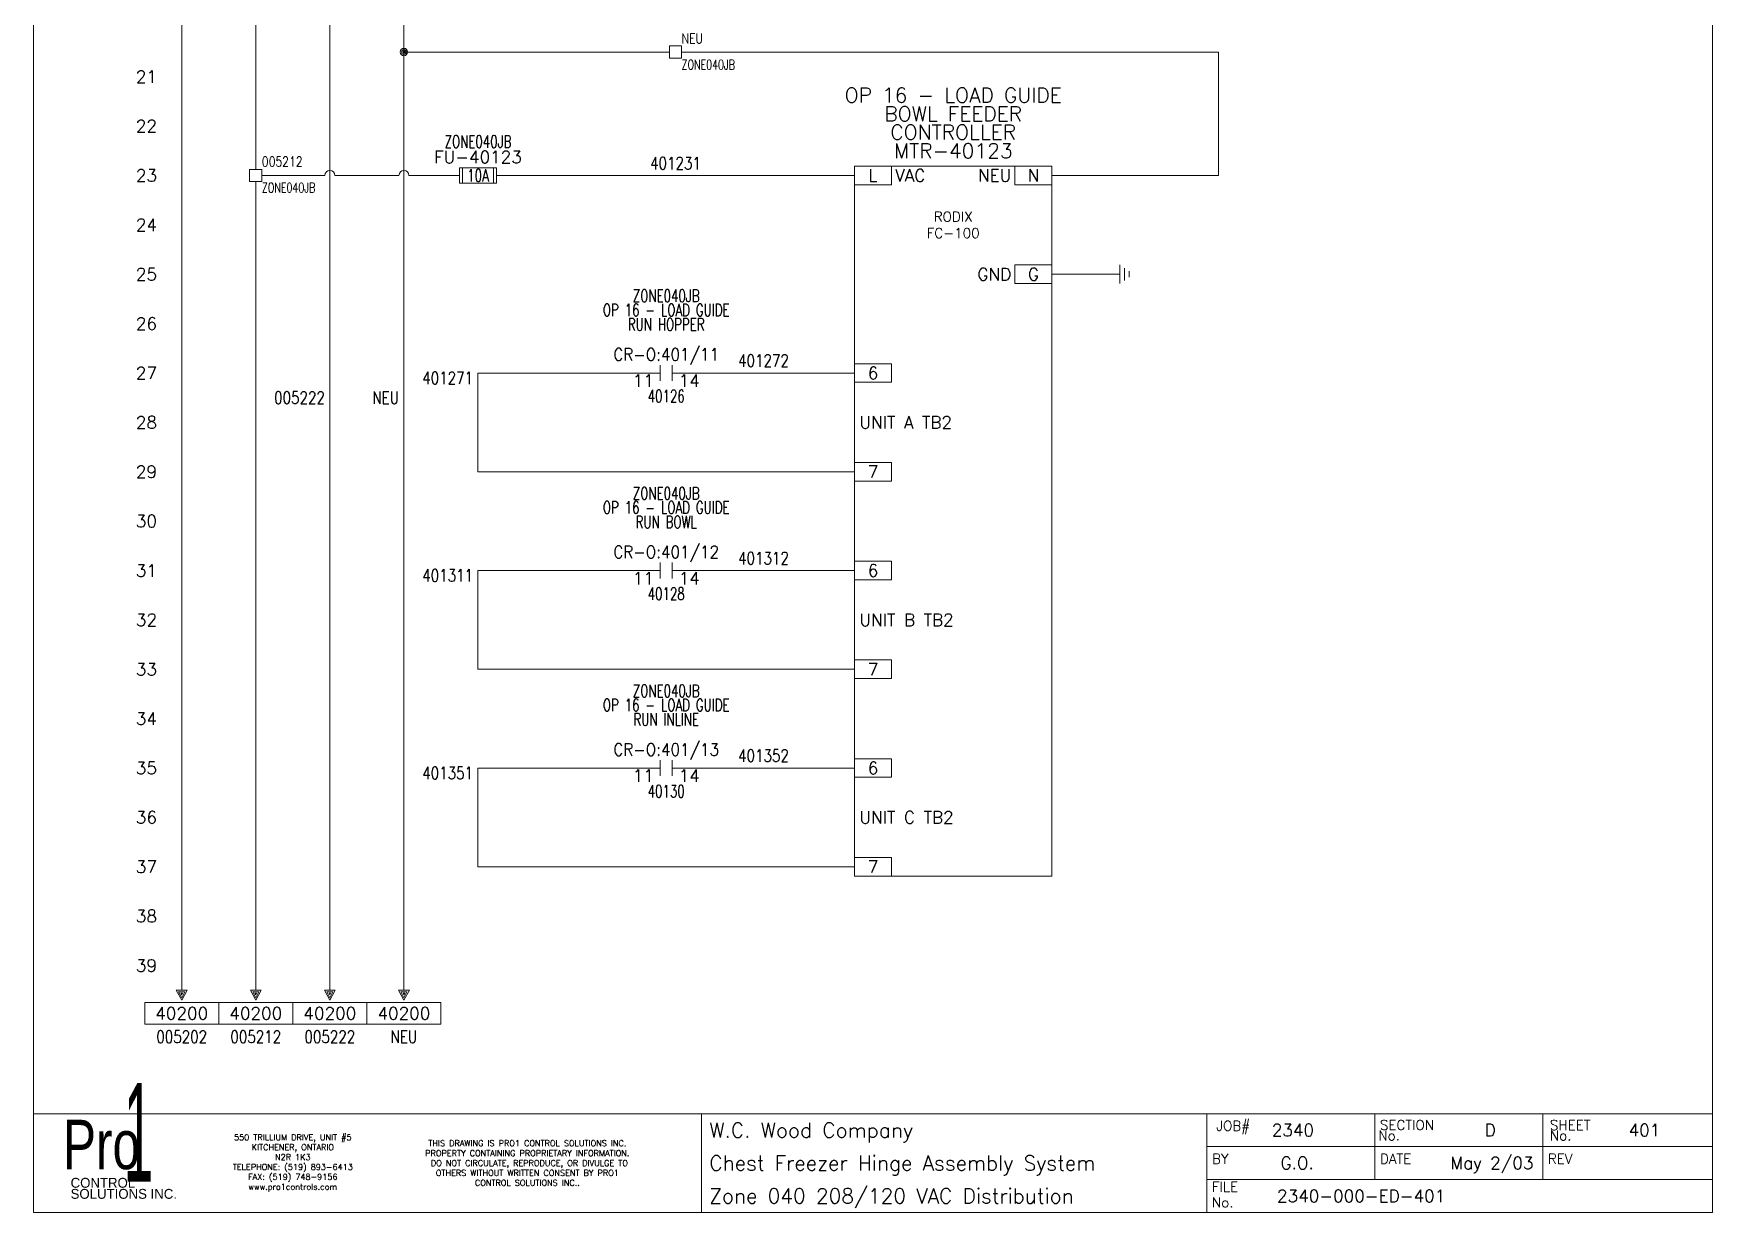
# Model space of a CAD drawing. Header units: inches. Extents: x 0 to 17, y 0 to 23.
# Drawn here: x 0 to 17, y 0 to 11.94 of the extents above; entities that cross this region are included whole.
import ezdxf
from ezdxf.enums import TextEntityAlignment as Align

# ---------------------------------------------------------------- set-up
doc = ezdxf.new("R2010")
doc.units = ezdxf.units.IN
doc.header["$MEASUREMENT"] = 0
doc.layers.get('0').update_dxf_attribs({"lineweight": 5})
for name, color, linetype, lineweight in [('_MULTI_WIRE', 9, 'Continuous', 5), ('BOARDER', 5, 'Continuous', 5), ('DESC', 1, 'Continuous', 5), ('DESCCHILD', 1, 'Continuous', 5), ('LOC', 252, 'Continuous', 5), ('MISC', 2, 'Continuous', 5), ('SYMS', 7, 'Continuous', 5), ('TAGS', 2, 'Continuous', 5), ('TERMS', 2, 'Continuous', 5), ('Title_Block_Info', 2, 'Continuous', 5), ('WIRENO', 1, 'Continuous', 5), ('WIRES', 7, 'Continuous', 5), ('XREF', 1, 'Continuous', 5), ('XREFCHILD', 1, 'Continuous', 5)]:
    doc.layers.add(name, color=color, linetype=linetype, lineweight=lineweight)
doc.styles.add('SIVAN', font='sivan.TTF', dxfattribs={"height": 1})
doc.styles.add('STACCO', font='STAC222N.TTF', dxfattribs={"height": 1})
doc.styles.get("Standard").update_dxf_attribs({"font": 'romans.shx'})
doc.styles.add('WD', font='romans.shx')

# ---------------------------------------------------------------- blocks, each defined once
blk = doc.blocks.new('WD_WNV')
at = {"linetype": 'Continuous', "style": 'WD', "width": 0.8}
blk.add_attdef('WIRENO', text='', height=0.125, dxfattribs=at).set_placement((-0.05, 0), align=Align.MIDDLE_RIGHT)
blk = doc.blocks.new('HMISC_CAT1_RODIX_FC100')
for p, q in [((-1, 0.094), (-0.625, 0.094)), ((-1, -0.094), (-1, 0.094)), ((-0.625, 0.094), (-0.625, -0.094)), ((0.625, 0.094), (1, 0.094)), ((0.625, -0.094), (0.625, 0.094)), ((1, 0.094), (1, -0.094)), ((-0.625, -0.094), (-1, -0.094)), ((1, -0.094), (0.625, -0.094)), ((-1, -1.094), (-1, -0.906)), ((0.625, -0.906), (1, -0.906)), ((0.625, -1.094), (0.625, -0.906)), ((1, -0.906), (1, -1.094)), ((1, -1.094), (0.625, -1.094)), ((-1, -1.906), (-0.625, -1.906)), ((-1, -2.094), (-1, -1.906)), ((-0.625, -1.906), (-0.625, -2.094)), ((1, -1.906), (1, -2.094)), ((-0.625, -2.094), (-1, -2.094)), ((-1, -2.906), (-0.625, -2.906)), ((-1, -3.094), (-1, -2.906)), ((-0.625, -2.906), (-0.625, -3.094)), ((1, -2.906), (1, -3.094)), ((-0.625, -3.094), (-1, -3.094)), ((-1, -3.906), (-0.625, -3.906)), ((-1, -4.094), (-1, -3.906)), ((-0.625, -3.906), (-0.625, -4.094)), ((-0.625, -4.094), (-1, -4.094)), ((-1, -4.906), (-0.625, -4.906)), ((-1, -5.094), (-1, -4.906)), ((-0.625, -4.906), (-0.625, -5.094)), ((-0.625, -5.094), (-1, -5.094)), ((-1, -5.906), (-0.625, -5.906)), ((-1, -6.094), (-1, -5.906)), ((-0.625, -5.906), (-0.625, -6.094)), ((1, -5.906), (1, -6.094)), ((-0.625, -6.094), (-1, -6.094)), ((-1, -6.906), (-0.625, -6.906)), ((-1, -7.094), (-1, -6.906)), ((-0.625, -6.906), (-0.625, -7.094)), ((1, -6.906), (1, -7.094)), ((-0.625, -7.094), (-1, -7.094))]:
    blk.add_line(p, q)
at = {"linetype": 'Continuous'}
blk.add_lwpolyline([(-1, 0.094), (1, 0.094), (1, -7.094), (-1, -7.094)], close=True, dxfattribs=at)
at = {"linetype": 'Continuous', "insert": (0, -0.5), "char_height": 0.1, "width": 0.25, "attachment_point": 5}
blk.add_mtext('RODIX\\PFC-100', dxfattribs=at)
at = {"style": 'WD'}
for tag, p in [('LOC', (0, 0.925)), ('DESC1', (0, 0.738)), ('DESC2', (0, 0.55)), ('DESC3', (0, 0.363)), ('TAG1', (0, 0.175))]:
    blk.add_attdef(tag, text='', height=0.15, dxfattribs=at).set_placement(p, align=Align.CENTER)
at = {"linetype": 'Continuous', "style": 'WD'}
for tag, p in [('TERM01', (-0.812, 0)), ('TERM02', (0.812, 0)), ('TERM04', (0.812, -1)), ('TERM05', (-0.812, -2)), ('TERM07', (-0.812, -3)), ('TERM09', (-0.812, -4)), ('TERM11', (-0.812, -5)), ('TERM13', (-0.812, -6)), ('TERM15', (-0.812, -7))]:
    blk.add_attdef(tag, text='', height=0.125, dxfattribs=at).set_placement(p, align=Align.MIDDLE_CENTER)
at = {"style": 'WD', "flags": 1}
for tag, p, height in [('X4TERM01', (-1, 0), 0.005), ('X1TERM02', (1, 0), 0.005), ('FAMILY', (0.6, -0.363), 0.0125), ('MFG', (0.6, -0.441), 0.0125), ('ASSYCODE', (0.6, -0.597), 0.0125), ('X1TERM04', (1, -1), 0.005), ('X4TERM05', (-1, -2), 0.005), ('X4TERM07', (-1, -3), 0.005), ('X4TERM09', (-1, -4), 0.005), ('X4TERM11', (-1, -5), 0.005), ('X4TERM13', (-1, -6), 0.005), ('X4TERM15', (-1, -7), 0.005)]:
    blk.add_attdef(tag, p, '', height=height, dxfattribs=at)
at = {"linetype": 'Continuous', "style": 'WD'}
for tag, p in [('DESCTERM01', (-0.587, 0)), ('DESCTERM05', (-0.95, -2.5)), ('DESCTERM07', (-0.587, -3)), ('DESCTERM09', (-0.95, -4.5)), ('DESCTERM11', (-0.587, -5)), ('DESCTERM13', (-0.95, -6.5)), ('DESCTERM15', (-0.587, -7))]:
    blk.add_attdef(tag, text='', height=0.125, dxfattribs=at).set_placement(p, align=Align.MIDDLE_LEFT)
for tag, p in [('DESCTERM02', (0.587, 0)), ('DESCTERM04', (0.587, -1))]:
    blk.add_attdef(tag, text='', height=0.125, dxfattribs=at).set_placement(p, align=Align.MIDDLE_RIGHT)
at = {"style": 'WD', "flags": 1}
blk.add_attdef('CAT', text='', height=0.156, dxfattribs=at).set_placement((0.05, -1.587), align=Align.CENTER)
blk = doc.blocks.new('HFU1')
for p, q in [((-0.188, -0.078), (-0.188, 0.078)), ((-0.188, 0.078), (0.188, 0.078)), ((-0.156, 0.078), (-0.156, -0.078)), ((0.156, 0.078), (0.156, -0.078)), ((0.188, 0.078), (0.188, -0.078)), ((0.188, -0.078), (-0.188, -0.078))]:
    blk.add_line(p, q)
at = {"style": 'WD', "width": 0.7}
for tag, p in [('INST', (0, 0.451)), ('LOC', (0, 0.281))]:
    blk.add_attdef(tag, text='', height=0.125, dxfattribs=at).set_placement(p, align=Align.CENTER)
at = {"style": 'WD'}
blk.add_attdef('TAG1', text='', height=0.125, dxfattribs=at).set_placement((0, 0.125), align=Align.CENTER)
at = {"linetype": 'Continuous', "style": 'WD', "flags": 9}
for tag, p in [('ASSYCODE', (0.157, 0.251)), ('MFG', (0.156, 0.083)), ('CAT', (0.156, 0.102))]:
    blk.add_attdef(tag, text='', height=0.01, dxfattribs=at).set_placement(p, align=Align.CENTER)
at = {"style": 'WD', "width": 0.7}
blk.add_attdef('RATING1', text='', height=0.125, dxfattribs=at).set_placement((0, 0), align=Align.MIDDLE_CENTER)
at = {"style": 'WD'}
for tag, p, flags in [('X4TERM01', (-0.188, 0), 1), ('FAMILY', (0.129, 0.108), 9), ('X1TERM02', (0.188, 0), 1)]:
    blk.add_attdef(tag, p, '', height=0.01, dxfattribs=dict(at, flags=flags))
for tag, p in [('X2LINK', (0, 0.109)), ('X8LINK', (0, -0.109))]:
    blk.add_attdef(tag, p, '', height=0.01, dxfattribs=at)
at = {"linetype": 'Continuous', "style": 'WD', "flags": 8}
blk.add_attdef('TERM01', text='', height=0.125, dxfattribs=at).set_placement((-0.25, -0.031), align=Align.TOP_RIGHT)
blk.add_attdef('TERM02', text='', height=0.125, dxfattribs=at).set_placement((0.25, -0.031), align=Align.TOP_LEFT)
blk = doc.blocks.new('HGND2')
for p, q in [((0, 0.09375), (0, -0.09375)), ((0.046875, 0.0625), (0.046875, -0.0625)), ((0.09375, 0.03125), (0.09375, -0.03125))]:
    blk.add_line(p, q)
at = {"style": 'WD', "flags": 1}
blk.add_attdef('X4TERM01', (0, 0), '', height=0.01, dxfattribs=at)
blk = doc.blocks.new('WDDOT')
for radius in [0.0375, 0.0234, 0.0116]:
    blk.add_circle((0, 0), radius)
blk = doc.blocks.new('HCR21')
at = {"linetype": 'Continuous'}
for p, q in [((-0.062, 0.08), (-0.062, -0.08)), ((0.062, 0.08), (0.062, -0.08))]:
    blk.add_line(p, q, dxfattribs=at)
at = {"style": 'WD'}
for tag, width, p in [('DESC1', 0.7, (0, 0.576)), ('LOC', 0.7, (0, 0.719)), ('DESC2', 0.7, (0, 0.429)), ('DESC3', 0.7, (0, 0.281)), ('TAG2', 0.9, (0, 0.125)), ('XREF', 0.7, (0, -0.297)), ('INST', 0.7, (0, -0.438))]:
    blk.add_attdef(tag, text='', height=0.125, dxfattribs=dict(at, width=width)).set_placement(p, align=Align.CENTER)
for tag, p, flags in [('X4TERM01', (-0.062, 0), 1), ('X1TERM02', (0.062, 0), 1), ('FAMILY', (0.097, 0.053), 9), ('CONTACT', (0.097, 0.036), 1)]:
    blk.add_attdef(tag, p, '', height=0.01, dxfattribs=dict(at, flags=flags))
for tag, p in [('X2LINK', (0, 0.125)), ('X8LINK', (0, -0.125))]:
    blk.add_attdef(tag, p, '', height=0.01, dxfattribs=at)
at = {"linetype": 'Continuous', "style": 'WD', "flags": 8}
blk.add_attdef('TERM01', text='', height=0.125, dxfattribs=at).set_placement((-0.125, -0.016), align=Align.TOP_RIGHT)
blk.add_attdef('TERM02', text='', height=0.125, dxfattribs=at).set_placement((0.125, -0.016), align=Align.TOP_LEFT)
blk = doc.blocks.new('WD_WNH')
at = {"linetype": 'Continuous', "style": 'WD', "width": 0.8}
blk.add_attdef('WIRENO', text='', height=0.125, dxfattribs=at).set_placement((0, 0.0625), align=Align.CENTER)
blk = doc.blocks.new('HA2S4')
for p, q in [((-0.055, 0), (0.055, 0)), ((0, -0.102), (-0.055, 0)), ((0.055, 0), (0, -0.102)), ((0.375, -0.125), (-0.375, -0.125)), ((-0.375, -0.125), (-0.375, -0.344)), ((-0.031, -0.016), (0, -0.078)), ((0.031, -0.016), (-0.031, -0.016)), ((-0.008, -0.031), (0, -0.047)), ((0.008, -0.031), (-0.008, -0.031)), ((0, -0.078), (0.031, -0.016)), ((0, -0.047), (0.008, -0.031)), ((0.375, -0.344), (0.375, -0.125)), ((-0.375, -0.344), (0.375, -0.344))]:
    blk.add_line(p, q)
at = {"style": 'WD', "flags": 1}
for tag, p in [('X2TERM01', (0, 0)), ('SIGCODE', (0.088, -0.059))]:
    blk.add_attdef(tag, p, '', height=0.01, dxfattribs=at)
at = {"style": 'WD'}
blk.add_attdef('XREF', text='', height=0.125, dxfattribs=at).set_placement((0, -0.297), align=Align.CENTER)
at = {"style": 'WD', "width": 0.8, "flags": 8}
for tag, p in [('WIRENO', (0, -0.409)), ('DESC1', (0, -0.597))]:
    blk.add_attdef(tag, text='', height=0.125, dxfattribs=at).set_placement(p, align=Align.TOP_CENTER)
blk = doc.blocks.new('TB_P')
at = {"color": 5}
blk.add_line((6.764, 0), (6.764, 1), dxfattribs=at)
at = {"color": 5, "linetype": 'Continuous'}
blk.add_line((15.283, 1), (15.283, 0.667), dxfattribs=at)
blk.add_lwpolyline([(0, 0), (17, 0), (17, 23), (0, 23)], close=True, dxfattribs=at)
at = {"layer": 'BOARDER', "linetype": 'Continuous'}
for p, q in [((0, 1), (17, 1)), ((0, 1), (0, 0)), ((11.882, 1), (11.882, 0.667)), ((11.882, 1), (11.882, 0)), ((11.882, 1), (11.882, 0)), ((11.882, 1), (11.882, 0)), ((13.583, 1), (13.583, 0.667)), ((11.882, 0.667), (17, 0.667)), ((13.583, 0.667), (13.583, 0.333)), ((15.283, 0.667), (15.283, 0.333)), ((11.882, 0.333), (17, 0.333))]:
    blk.add_line(p, q, dxfattribs=at)
at = {"color": 5, "char_height": 0.06, "attachment_point": 5, "style": 'WD'}
for s, insert, width in [('550 TRILLIUM DRIVE, UNIT #5\\PKITCHENER, ONTARIO\\PN2R 1K3\\PTELEPHONE: (519) 893-6413\\PFAX: (519) 748-9156\\Pwww.pro1controls.com', (2.625, 0.5), 1.804), ('THIS DRAWING IS PRO1 CONTROL SOLUTIONS INC. PROPERTY CONTAINING PROPRIETARY INFORMATION.  DO NOT CIRCULATE, REPRODUCE, OR DIVULGE TO OTHERS WITHOUT WRITTEN CONSENT BY PRO1 CONTROL SOLUTIONS INC..', (5, 0.5), 2.264)]:
    blk.add_mtext(s, dxfattribs=dict(at, insert=insert, width=width))
at = {"color": 2, "linetype": 'Continuous', "style": 'WD', "flags": 1}
for tag, p in [('REV1_NO', (1.734, 3.29)), ('REV1_BY', (7.303, 3.29)), ('REV1_DATE', (9.562, 3.29)), ('REV2_NO', (1.734, 3.04)), ('REV2_BY', (7.303, 3.04)), ('REV2_DATE', (9.562, 3.04)), ('REV3_NO', (1.734, 2.79)), ('REV3_BY', (7.303, 2.79)), ('REV3_DATE', (9.562, 2.79)), ('REV4_NO', (1.734, 2.54)), ('REV4_BY', (7.303, 2.54)), ('REV4_DATE', (9.562, 2.54)), ('REV5_NO', (1.734, 2.29)), ('REV5_BY', (7.303, 2.29)), ('REV5_DATE', (9.562, 2.29)), ('REV6_NO', (1.734, 2.04)), ('REV6_BY', (7.303, 2.04)), ('REV6_DATE', (9.562, 2.04)), ('REV7_NO', (1.734, 1.79)), ('REV7_BY', (7.303, 1.79)), ('REV7_DATE', (9.562, 1.79)), ('REV8_NO', (1.734, 1.54)), ('REV8_BY', (7.303, 1.54)), ('REV8_DATE', (9.562, 1.54)), ('REV9_NO', (1.734, 1.29)), ('REV9_BY', (7.303, 1.29)), ('REV9_DATE', (9.562, 1.29))]:
    blk.add_attdef(tag, text='', height=0.15, dxfattribs=at).set_placement(p, align=Align.MIDDLE_CENTER)
for tag, p in [('REV1_CHANGE', (2.292, 3.29)), ('REV2_CHANGE', (2.292, 3.04)), ('REV3_CHANGE', (2.292, 2.79)), ('REV4_CHANGE', (2.292, 2.54)), ('REV5_CHANGE', (2.292, 2.29)), ('REV6_CHANGE', (2.292, 2.04)), ('REV7_CHANGE', (2.292, 1.79)), ('REV8_CHANGE', (2.292, 1.54)), ('REV9_CHANGE', (2.292, 1.29))]:
    blk.add_attdef(tag, text='', height=0.15, dxfattribs=at).set_placement(p, align=Align.MIDDLE_LEFT)
at = {"layer": 'BOARDER', "lineweight": 0}
for s, height, style, width, p in [('1', 1, 'SIVAN', 0.4, (1.062, 0.812)), ('Pro', 0.5, 'STACCO', 0.75, (0.688, 0.688))]:
    blk.add_text(s, height=height, dxfattribs=dict(at, style=style, width=width)).set_placement(p, align=Align.MIDDLE_CENTER)
at = {"layer": 'BOARDER', "linetype": 'Continuous', "style": 'WD'}
for s, p in [('JOB#', (11.976, 0.827)), ('SECTION', (13.633, 0.835)), ('SHEET', (15.354, 0.834)), ('No.', (13.617, 0.729)), ('No.', (15.354, 0.729)), ('BY', (11.933, 0.493)), ('DATE', (13.634, 0.493)), ('REV', (15.334, 0.493)), ('FILE', (11.932, 0.21)), ('No.', (11.932, 0.052))]:
    blk.add_text(s, height=0.1, dxfattribs=at).set_placement(p)
at = {"layer": 'BOARDER', "lineweight": 0, "style": 'STACCO'}
for s, p in [('CONTROL', (0.375, 0.3)), ('SOLUTIONS INC.', (0.375, 0.188))]:
    blk.add_text(s, height=0.1, dxfattribs=at).set_placement(p, align=Align.MIDDLE_LEFT)
at = {"layer": 'Title_Block_Info', "ltscale": 0.1}
for tag, p in [('CUSTOMER', (6.842, 0.833)), ('JOB DESCRIPTION LINE', (6.842, 0.5)), ('DRAWING DESCRIPTION', (6.842, 0.167))]:
    blk.add_attdef(tag, text='', height=0.15, dxfattribs=at).set_placement(p, align=Align.MIDDLE_LEFT)
at = {"layer": 'Title_Block_Info', "ltscale": 0.1, "style": 'WD'}
for tag, p in [('JOB #', (12.752, 0.833)), ('SEC. NO.', (14.75, 0.833)), ('SHT. NO.', (16.312, 0.833)), ('NAME', (12.795, 0.5)), ('REV', (16.194, 0.5))]:
    blk.add_attdef(tag, text='', height=0.125, dxfattribs=at).set_placement(p, align=Align.MIDDLE_CENTER)
blk.add_attdef('DATE', text='', height=0.125, dxfattribs=at).set_placement((15.188, 0.5), align=Align.MIDDLE_RIGHT)
blk.add_attdef('FILE NUMBER', text='', height=0.125, dxfattribs=at).set_placement((12.591, 0.167), align=Align.MIDDLE_LEFT)
blk = doc.blocks.new('HT0W01')
for p, q in [((-0.062, 0.062), (0.062, 0.062)), ((-0.062, -0.062), (-0.062, 0.062)), ((0.062, 0.062), (0.062, -0.062)), ((0.062, -0.062), (-0.062, -0.062))]:
    blk.add_line(p, q)
at = {"linetype": 'Continuous', "style": 'WD'}
for tag, p, width, flags in [('WIRENO', (0.062, 0.087), 0.8, 8), ('TAGSTRIP', (0.05, -0.297), 0.9, 8), ('CAT', (0.213, -0.406), 0.8, 1)]:
    blk.add_attdef(tag, p, '', height=0.1, dxfattribs=dict(at, width=width, flags=flags))
at = {"style": 'WD', "width": 0.7}
for tag, p in [('INST', (0.062, 0.214)), ('LOC', (0.062, -0.178))]:
    blk.add_attdef(tag, p, '', height=0.1, dxfattribs=at)
at = {"style": 'WD', "flags": 1}
for tag, p, height in [('X4TERM01', (-0.062, 0), 0.01), ('X4TERMDESC01', (-0.055, -0.023), 0.025), ('X2TERMDESC01', (-0.006, 0.029), 0.025), ('X2TERM01', (0, 0.062), 0.01), ('X1TERMDESC01', (0.039, 0.007), 0.025), ('X1TERM01', (0.062, 0), 0.01), ('X8TERM01', (0, -0.062), 0.01), ('X8TERMDESC01', (0, -0.054), 0.025)]:
    blk.add_attdef(tag, p, '', height=height, dxfattribs=at)
at = {"linetype": 'Continuous', "style": 'WD', "width": 0.8, "flags": 1}
blk.add_attdef('MFG', text='', height=0.1, dxfattribs=at).set_placement((0.088, -0.406), align=Align.RIGHT)
at = {"style": 'WD', "width": 0.7, "flags": 1}
blk.add_attdef('ASSYCODE', (0.062, -0.281), '', height=0.01, dxfattribs=at)
blk = doc.blocks.new('VT0W01')
for p, q in [((-0.062, 0.062), (0.062, 0.062)), ((-0.062, -0.062), (-0.062, 0.062)), ((0.062, 0.062), (0.062, -0.062)), ((0.062, -0.062), (-0.062, -0.062))]:
    blk.add_line(p, q)
at = {"linetype": 'Continuous', "style": 'WD'}
for tag, p, width, flags in [('WIRENO', (0.062, 0.091), 0.8, 8), ('TAGSTRIP', (0.05, -0.282), 0.9, 8), ('CAT', (0.213, -0.406), 0.8, 1)]:
    blk.add_attdef(tag, p, '', height=0.1, dxfattribs=dict(at, width=width, flags=flags))
at = {"style": 'WD', "width": 0.7}
for tag, p in [('INST', (0.062, 0.208)), ('LOC', (0.062, -0.173))]:
    blk.add_attdef(tag, p, '', height=0.1, dxfattribs=at)
at = {"style": 'WD', "flags": 1}
for tag, p, height in [('X4TERM01', (-0.062, 0), 0.01), ('X4TERMDESC01', (-0.055, -0.023), 0.025), ('X2TERMDESC01', (-0.006, 0.029), 0.025), ('X2TERM01', (0, 0.062), 0.01), ('X1TERMDESC01', (0.039, -0.003), 0.025), ('X1TERM01', (0.062, 0), 0.01), ('X8TERM01', (0, -0.062), 0.01), ('X8TERMDESC01', (0, -0.054), 0.025)]:
    blk.add_attdef(tag, p, '', height=height, dxfattribs=at)
at = {"linetype": 'Continuous', "style": 'WD', "width": 0.8, "flags": 1}
blk.add_attdef('MFG', text='', height=0.1, dxfattribs=at).set_placement((0.088, -0.406), align=Align.RIGHT)
at = {"style": 'WD', "width": 0.7, "flags": 1}
blk.add_attdef('ASSYCODE', (0.062, -0.281), '', height=0.01, dxfattribs=at)

msp = doc.modelspace()

# ---------------------------------------------------------------- linework, layer by layer
at = {"layer": '_MULTI_WIRE'}
msp.add_line((10.312, 9.5), (11, 9.5), dxfattribs=at)
at = {"layer": 'WIRES'}
for p, q in [((2.25, 22.25), (2.25, 10.562)), ((3, 22.25), (3, 2.25)), ((3.75, 22.25), (3.75, 2.25)), ((1.5, 20.438), (1.5, 2.25)), ((3.75, 11.75), (6.438, 11.75)), ((6.562, 11.75), (12, 11.75)), ((12, 10.5), (12, 11.75)), ((2.25, 10.438), (2.25, 2.25)), ((2.95, 10.5), (2.312, 10.5)), ((3.7, 10.5), (3.05, 10.5)), ((4.312, 10.5), (3.8, 10.5)), ((4.688, 10.5), (8.313, 10.5)), ((10.312, 10.5), (12, 10.5)), ((6.344, 8.5), (4.5, 8.5)), ((8.313, 8.5), (6.469, 8.5)), ((4.5, 8.5), (4.5, 7.5)), ((4.5, 7.5), (6.5, 7.5)), ((8.313, 7.5), (6.5, 7.5)), ((4.5, 6.5), (4.5, 5.5)), ((6.344, 6.5), (4.5, 6.5)), ((8.313, 6.5), (6.469, 6.5)), ((4.5, 5.5), (8.313, 5.5)), ((4.5, 4.5), (4.5, 3.5)), ((6.344, 4.5), (4.5, 4.5)), ((8.313, 4.5), (6.469, 4.5)), ((4.5, 3.5), (8.313, 3.5))]:
    msp.add_line(p, q, dxfattribs=at)
for centre in [(3, 10.5), (3.75, 10.5)]:
    msp.add_arc(centre, 0.05, 0, 180, dxfattribs=at)

# ---------------------------------------------------------------- block references
ref = msp.add_blockref('TB_P', (0, 0))
ref.add_attrib('CUSTOMER', 'W.C. Wood Company', dxfattribs={"layer": 'MISC', "ltscale": 0.1, "height": 0.15}).set_placement((6.842, 0.833), align=Align.MIDDLE_LEFT)
ref.add_attrib('JOB DESCRIPTION LINE', 'Chest Freezer Hinge Assembly System', dxfattribs={"layer": 'MISC', "ltscale": 0.1, "height": 0.15}).set_placement((6.842, 0.5), align=Align.MIDDLE_LEFT)
ref.add_attrib('DRAWING DESCRIPTION', 'Zone 040 208/120 VAC Distribution', dxfattribs={"layer": 'MISC', "ltscale": 0.1, "height": 0.15}).set_placement((6.842, 0.167), align=Align.MIDDLE_LEFT)
ref.add_attrib('JOB #', '2340', dxfattribs={"layer": 'MISC', "ltscale": 0.1, "height": 0.125, "style": 'WD'}).set_placement((12.752, 0.833), align=Align.MIDDLE_CENTER)
ref.add_attrib('SEC. NO.', 'D', dxfattribs={"layer": 'MISC', "ltscale": 0.1, "height": 0.125, "style": 'WD'}).set_placement((14.75, 0.833), align=Align.MIDDLE_CENTER)
ref.add_attrib('SHT. NO.', '401', dxfattribs={"layer": 'MISC', "ltscale": 0.1, "height": 0.125, "style": 'WD'}).set_placement((16.312, 0.833), align=Align.MIDDLE_CENTER)
ref.add_attrib('FILE NUMBER', '2340-000-ED-401', dxfattribs={"layer": 'MISC', "ltscale": 0.1, "height": 0.125, "style": 'WD'}).set_placement((12.591, 0.167), align=Align.MIDDLE_LEFT)
ref.add_attrib('NAME', 'G.O.', dxfattribs={"layer": 'MISC', "ltscale": 0.1, "height": 0.125, "style": 'WD'}).set_placement((12.795, 0.5), align=Align.MIDDLE_CENTER)
ref.add_attrib('DATE', 'May 2/03', dxfattribs={"layer": 'MISC', "ltscale": 0.1, "height": 0.125, "style": 'WD'}).set_placement((15.188, 0.5), align=Align.MIDDLE_RIGHT)
at = {"layer": 'SYMS'}
ref = msp.add_blockref('HT0W01', (6.5, 11.75), dxfattribs=at)
ref.add_attrib('WIRENO', 'NEU', (6.562, 11.837), dxfattribs={"layer": 'WIRENO', "linetype": 'Continuous', "height": 0.1, "style": 'WD', "width": 0.8, "flags": 8})
ref.add_attrib('LOC', 'ZONE040JB', (6.562, 11.572), dxfattribs={"layer": 'LOC', "height": 0.1, "style": 'WD', "width": 0.7})
for name, p in [('WDDOT', (3.75, 11.75)), ('HGND2', (11, 9.5))]:
    msp.add_blockref(name, p, dxfattribs=at)
ref = msp.add_blockref('HMISC_CAT1_RODIX_FC100', (9.312, 10.5), dxfattribs=at)
ref.add_attrib('DESCTERM02', 'NEU', dxfattribs={"layer": 'DESC', "linetype": 'Continuous', "height": 0.125, "style": 'WD'}).set_placement((9.9, 10.5), align=Align.MIDDLE_RIGHT)
ref.add_attrib('TERM01', 'L', dxfattribs={"layer": 'TERMS', "linetype": 'Continuous', "height": 0.125, "style": 'WD'}).set_placement((8.5, 10.5), align=Align.MIDDLE_CENTER)
ref.add_attrib('DESC3', 'CONTROLLER', dxfattribs={"layer": 'DESC', "height": 0.15, "style": 'WD'}).set_placement((9.312, 10.863), align=Align.CENTER)
ref.add_attrib('DESC2', 'BOWL FEEDER', dxfattribs={"layer": 'DESC', "height": 0.15, "style": 'WD'}).set_placement((9.312, 11.05), align=Align.CENTER)
ref.add_attrib('DESC1', 'OP 16 - LOAD GUIDE', dxfattribs={"layer": 'DESC', "height": 0.15, "style": 'WD'}).set_placement((9.312, 11.238), align=Align.CENTER)
ref.add_attrib('TAG1', 'MTR-40123', dxfattribs={"layer": 'TAGS', "height": 0.15, "style": 'WD'}).set_placement((9.312, 10.675), align=Align.CENTER)
ref.add_attrib('DESCTERM01', 'VAC', dxfattribs={"layer": 'DESC', "linetype": 'Continuous', "height": 0.125, "style": 'WD'}).set_placement((8.725, 10.5), align=Align.MIDDLE_LEFT)
ref.add_attrib('TERM02', 'N', dxfattribs={"layer": 'TERMS', "linetype": 'Continuous', "height": 0.125, "style": 'WD'}).set_placement((10.125, 10.5), align=Align.MIDDLE_CENTER)
ref.add_attrib('TERM04', 'G', dxfattribs={"layer": 'TERMS', "linetype": 'Continuous', "height": 0.125, "style": 'WD'}).set_placement((10.125, 9.5), align=Align.MIDDLE_CENTER)
ref.add_attrib('DESCTERM04', 'GND', dxfattribs={"layer": 'DESC', "linetype": 'Continuous', "height": 0.125, "style": 'WD'}).set_placement((9.9, 9.5), align=Align.MIDDLE_RIGHT)
ref.add_attrib('TERM07', '7', dxfattribs={"layer": 'TERMS', "linetype": 'Continuous', "height": 0.125, "style": 'WD'}).set_placement((8.5, 7.5), align=Align.MIDDLE_CENTER)
ref.add_attrib('DESCTERM05', 'UNIT A TB2', dxfattribs={"layer": 'DESC', "linetype": 'Continuous', "height": 0.125, "style": 'WD'}).set_placement((8.363, 8), align=Align.MIDDLE_LEFT)
ref.add_attrib('TERM05', '6', dxfattribs={"layer": 'TERMS', "linetype": 'Continuous', "height": 0.125, "style": 'WD'}).set_placement((8.5, 8.5), align=Align.MIDDLE_CENTER)
ref.add_attrib('DESCTERM09', 'UNIT B TB2', dxfattribs={"layer": 'DESC', "linetype": 'Continuous', "height": 0.125, "style": 'WD'}).set_placement((8.363, 6), align=Align.MIDDLE_LEFT)
ref.add_attrib('TERM11', '7', dxfattribs={"layer": 'TERMS', "linetype": 'Continuous', "height": 0.125, "style": 'WD'}).set_placement((8.5, 5.5), align=Align.MIDDLE_CENTER)
ref.add_attrib('TERM09', '6', dxfattribs={"layer": 'TERMS', "linetype": 'Continuous', "height": 0.125, "style": 'WD'}).set_placement((8.5, 6.5), align=Align.MIDDLE_CENTER)
ref.add_attrib('DESCTERM13', 'UNIT C TB2', dxfattribs={"layer": 'DESC', "linetype": 'Continuous', "height": 0.125, "style": 'WD'}).set_placement((8.363, 4), align=Align.MIDDLE_LEFT)
ref.add_attrib('TERM15', '7', dxfattribs={"layer": 'TERMS', "linetype": 'Continuous', "height": 0.125, "style": 'WD'}).set_placement((8.5, 3.5), align=Align.MIDDLE_CENTER)
ref.add_attrib('TERM13', '6', dxfattribs={"layer": 'TERMS', "linetype": 'Continuous', "height": 0.125, "style": 'WD'}).set_placement((8.5, 4.5), align=Align.MIDDLE_CENTER)
ref = msp.add_blockref('HFU1', (4.5, 10.5), dxfattribs=at)
ref.add_attrib('TAG1', 'FU-40123', dxfattribs={"layer": 'TAGS', "height": 0.125, "style": 'WD'}).set_placement((4.5, 10.625), align=Align.CENTER)
ref.add_attrib('LOC', 'ZONE040JB', dxfattribs={"layer": 'LOC', "height": 0.125, "style": 'WD', "width": 0.7}).set_placement((4.5, 10.781), align=Align.CENTER)
ref.add_attrib('RATING1', '10A', dxfattribs={"layer": 'MISC', "height": 0.125, "style": 'WD', "width": 0.7}).set_placement((4.5, 10.5), align=Align.MIDDLE_CENTER)
ref = msp.add_blockref('VT0W01', (2.25, 10.5), dxfattribs=at)
ref.add_attrib('WIRENO', '005212', (2.312, 10.591), dxfattribs={"layer": 'WIRENO', "linetype": 'Continuous', "height": 0.1, "style": 'WD', "width": 0.8, "flags": 8})
ref.add_attrib('LOC', 'ZONE040JB', (2.312, 10.327), dxfattribs={"layer": 'LOC', "height": 0.1, "style": 'WD', "width": 0.7})
ref = msp.add_blockref('HCR21', (6.406, 8.5), dxfattribs=at)
ref.add_attrib('TAG2', 'CR-O:401/11', dxfattribs={"layer": 'TAGS', "height": 0.125, "style": 'WD', "width": 0.9}).set_placement((6.406, 8.625), align=Align.CENTER)
ref.add_attrib('DESC1', 'OP 16 - LOAD GUIDE', dxfattribs={"layer": 'DESCCHILD', "height": 0.125, "style": 'WD', "width": 0.7}).set_placement((6.406, 9.076), align=Align.CENTER)
ref.add_attrib('DESC2', 'RUN HOPPER', dxfattribs={"layer": 'DESCCHILD', "height": 0.125, "style": 'WD', "width": 0.7}).set_placement((6.406, 8.929), align=Align.CENTER)
ref.add_attrib('XREF', '40126', dxfattribs={"layer": 'XREFCHILD', "height": 0.125, "style": 'WD', "width": 0.7}).set_placement((6.406, 8.203), align=Align.CENTER)
ref.add_attrib('TERM01', '11', dxfattribs={"layer": 'TERMS', "linetype": 'Continuous', "height": 0.125, "style": 'WD', "flags": 8}).set_placement((6.281, 8.484), align=Align.TOP_RIGHT)
ref.add_attrib('TERM02', '14', dxfattribs={"layer": 'TERMS', "linetype": 'Continuous', "height": 0.125, "style": 'WD', "flags": 8}).set_placement((6.531, 8.484), align=Align.TOP_LEFT)
ref.add_attrib('LOC', 'ZONE040JB', dxfattribs={"layer": 'LOC', "height": 0.125, "style": 'WD', "width": 0.7}).set_placement((6.406, 9.219), align=Align.CENTER)
ref = msp.add_blockref('HCR21', (6.406, 6.5), dxfattribs=at)
ref.add_attrib('TAG2', 'CR-O:401/12', dxfattribs={"layer": 'TAGS', "height": 0.125, "style": 'WD', "width": 0.9}).set_placement((6.406, 6.625), align=Align.CENTER)
ref.add_attrib('DESC1', 'OP 16 - LOAD GUIDE', dxfattribs={"layer": 'DESCCHILD', "height": 0.125, "style": 'WD', "width": 0.7}).set_placement((6.406, 7.076), align=Align.CENTER)
ref.add_attrib('DESC2', 'RUN BOWL', dxfattribs={"layer": 'DESCCHILD', "height": 0.125, "style": 'WD', "width": 0.7}).set_placement((6.406, 6.929), align=Align.CENTER)
ref.add_attrib('XREF', '40128', dxfattribs={"layer": 'XREFCHILD', "height": 0.125, "style": 'WD', "width": 0.7}).set_placement((6.406, 6.203), align=Align.CENTER)
ref.add_attrib('TERM01', '11', dxfattribs={"layer": 'TERMS', "linetype": 'Continuous', "height": 0.125, "style": 'WD', "flags": 8}).set_placement((6.281, 6.484), align=Align.TOP_RIGHT)
ref.add_attrib('TERM02', '14', dxfattribs={"layer": 'TERMS', "linetype": 'Continuous', "height": 0.125, "style": 'WD', "flags": 8}).set_placement((6.531, 6.484), align=Align.TOP_LEFT)
ref.add_attrib('LOC', 'ZONE040JB', dxfattribs={"layer": 'LOC', "height": 0.125, "style": 'WD', "width": 0.7}).set_placement((6.406, 7.219), align=Align.CENTER)
ref = msp.add_blockref('HCR21', (6.406, 4.5), dxfattribs=at)
ref.add_attrib('TAG2', 'CR-O:401/13', dxfattribs={"layer": 'TAGS', "height": 0.125, "style": 'WD', "width": 0.9}).set_placement((6.406, 4.625), align=Align.CENTER)
ref.add_attrib('DESC1', 'OP 16 - LOAD GUIDE', dxfattribs={"layer": 'DESCCHILD', "height": 0.125, "style": 'WD', "width": 0.7}).set_placement((6.406, 5.076), align=Align.CENTER)
ref.add_attrib('DESC2', 'RUN INLINE', dxfattribs={"layer": 'DESCCHILD', "height": 0.125, "style": 'WD', "width": 0.7}).set_placement((6.406, 4.929), align=Align.CENTER)
ref.add_attrib('XREF', '40130', dxfattribs={"layer": 'XREFCHILD', "height": 0.125, "style": 'WD', "width": 0.7}).set_placement((6.406, 4.203), align=Align.CENTER)
ref.add_attrib('TERM01', '11', dxfattribs={"layer": 'TERMS', "linetype": 'Continuous', "height": 0.125, "style": 'WD', "flags": 8}).set_placement((6.281, 4.484), align=Align.TOP_RIGHT)
ref.add_attrib('TERM02', '14', dxfattribs={"layer": 'TERMS', "linetype": 'Continuous', "height": 0.125, "style": 'WD', "flags": 8}).set_placement((6.531, 4.484), align=Align.TOP_LEFT)
ref.add_attrib('LOC', 'ZONE040JB', dxfattribs={"layer": 'LOC', "height": 0.125, "style": 'WD', "width": 0.7}).set_placement((6.406, 5.219), align=Align.CENTER)
ref = msp.add_blockref('HA2S4', (1.5, 2.25), dxfattribs=at)
ref.add_attrib('XREF', '40200', dxfattribs={"layer": 'XREF', "height": 0.125, "style": 'WD'}).set_placement((1.5, 1.953), align=Align.CENTER)
ref.add_attrib('WIRENO', '005202', dxfattribs={"layer": 'WIRENO', "height": 0.125, "style": 'WD', "width": 0.8, "flags": 8}).set_placement((1.5, 1.841), align=Align.TOP_CENTER)
ref = msp.add_blockref('HA2S4', (2.25, 2.25), dxfattribs=at)
ref.add_attrib('XREF', '40200', dxfattribs={"layer": 'XREF', "height": 0.125, "style": 'WD'}).set_placement((2.25, 1.953), align=Align.CENTER)
ref.add_attrib('WIRENO', '005212', dxfattribs={"layer": 'WIRENO', "height": 0.125, "style": 'WD', "width": 0.8, "flags": 8}).set_placement((2.25, 1.841), align=Align.TOP_CENTER)
ref = msp.add_blockref('HA2S4', (3, 2.25), dxfattribs=at)
ref.add_attrib('XREF', '40200', dxfattribs={"layer": 'XREF', "height": 0.125, "style": 'WD'}).set_placement((3, 1.953), align=Align.CENTER)
ref.add_attrib('WIRENO', '005222', dxfattribs={"layer": 'WIRENO', "height": 0.125, "style": 'WD', "width": 0.8, "flags": 8}).set_placement((3, 1.841), align=Align.TOP_CENTER)
ref = msp.add_blockref('HA2S4', (3.75, 2.25), dxfattribs=at)
ref.add_attrib('XREF', '40200', dxfattribs={"layer": 'XREF', "height": 0.125, "style": 'WD'}).set_placement((3.75, 1.953), align=Align.CENTER)
ref.add_attrib('WIRENO', 'NEU', dxfattribs={"layer": 'WIRENO', "height": 0.125, "style": 'WD', "width": 0.8, "flags": 8}).set_placement((3.75, 1.841), align=Align.TOP_CENTER)
at = {"layer": 'WIRENO'}
ref = msp.add_blockref('WD_WNH', (6.5, 10.5), dxfattribs=at)
ref.add_attrib('WIRENO', '401231', dxfattribs={"linetype": 'Continuous', "height": 0.125, "style": 'WD', "width": 0.8}).set_placement((6.5, 10.562), align=Align.CENTER)
ref = msp.add_blockref('WD_WNH', (7.391, 8.5), dxfattribs=at)
ref.add_attrib('WIRENO', '401272', dxfattribs={"linetype": 'Continuous', "height": 0.125, "style": 'WD', "width": 0.8}).set_placement((7.391, 8.563), align=Align.CENTER)
ref = msp.add_blockref('WD_WNV', (4.5, 8.45), dxfattribs=at)
ref.add_attrib('WIRENO', '401271', dxfattribs={"linetype": 'Continuous', "height": 0.125, "style": 'WD', "width": 0.8}).set_placement((4.45, 8.45), align=Align.MIDDLE_RIGHT)
ref = msp.add_blockref('WD_WNV', (3, 8.25), dxfattribs=at)
ref.add_attrib('WIRENO', '005222', dxfattribs={"linetype": 'Continuous', "height": 0.125, "style": 'WD', "width": 0.8}).set_placement((2.95, 8.25), align=Align.MIDDLE_RIGHT)
ref = msp.add_blockref('WD_WNV', (3.75, 8.25), dxfattribs=at)
ref.add_attrib('WIRENO', 'NEU', dxfattribs={"linetype": 'Continuous', "height": 0.125, "style": 'WD', "width": 0.8}).set_placement((3.7, 8.25), align=Align.MIDDLE_RIGHT)
ref = msp.add_blockref('WD_WNH', (7.391, 6.5), dxfattribs=at)
ref.add_attrib('WIRENO', '401312', dxfattribs={"linetype": 'Continuous', "height": 0.125, "style": 'WD', "width": 0.8}).set_placement((7.391, 6.562), align=Align.CENTER)
ref = msp.add_blockref('WD_WNV', (4.5, 6.45), dxfattribs=at)
ref.add_attrib('WIRENO', '401311', dxfattribs={"linetype": 'Continuous', "height": 0.125, "style": 'WD', "width": 0.8}).set_placement((4.45, 6.45), align=Align.MIDDLE_RIGHT)
ref = msp.add_blockref('WD_WNH', (7.391, 4.5), dxfattribs=at)
ref.add_attrib('WIRENO', '401352', dxfattribs={"linetype": 'Continuous', "height": 0.125, "style": 'WD', "width": 0.8}).set_placement((7.391, 4.563), align=Align.CENTER)
ref = msp.add_blockref('WD_WNV', (4.5, 4.45), dxfattribs=at)
ref.add_attrib('WIRENO', '401351', dxfattribs={"linetype": 'Continuous', "height": 0.125, "style": 'WD', "width": 0.8}).set_placement((4.45, 4.45), align=Align.MIDDLE_RIGHT)

# ---------------------------------------------------------------- texts
at = {"color": 2, "style": 'WD'}
for s, p in [('21', (1.25, 11.5)), ('22', (1.25, 11)), ('23', (1.25, 10.5)), ('24', (1.25, 10)), ('25', (1.25, 9.5)), ('26', (1.25, 9)), ('27', (1.25, 8.5)), ('28', (1.25, 8)), ('29', (1.25, 7.5)), ('30', (1.25, 7)), ('31', (1.25, 6.5)), ('32', (1.25, 6)), ('33', (1.25, 5.5)), ('34', (1.25, 5)), ('35', (1.25, 4.5)), ('36', (1.25, 4)), ('37', (1.25, 3.5)), ('38', (1.25, 3)), ('39', (1.25, 2.5))]:
    msp.add_text(s, height=0.125, dxfattribs=at).set_placement(p, align=Align.MIDDLE_RIGHT)

doc.saveas('drawing.dxf')
